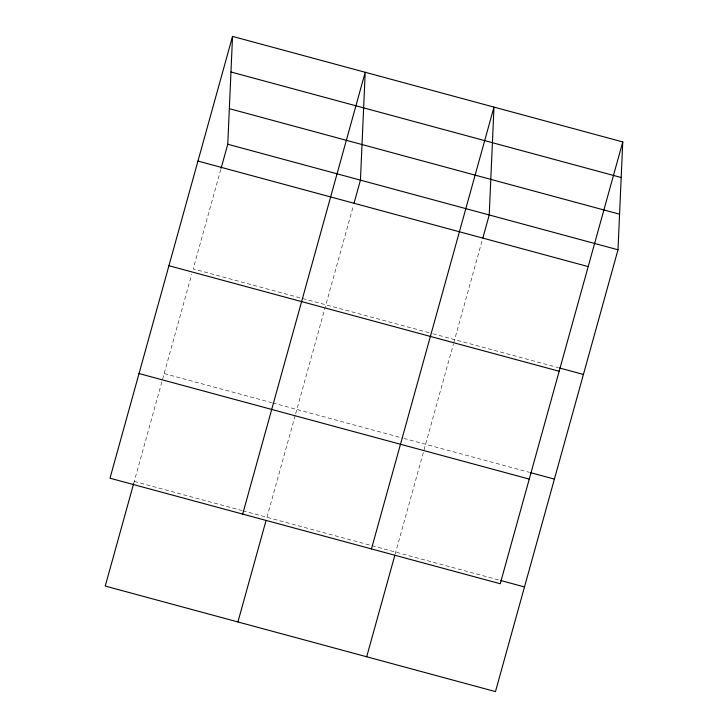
<?xml version="1.0" encoding="UTF-8"?>
<svg xmlns="http://www.w3.org/2000/svg" width="728" height="728" viewBox="0 0 728 728"><rect width="100%" height="100%" fill="white"/><g stroke="black" fill="none" stroke-linecap="round" stroke-linejoin="round"><path stroke-width="0.55" stroke-dasharray="3.64 2.73" d="M133.661 483.592L191.682 274.374M220.793 169.406L193.193 268.923L431.731 333.433M266.949 517.29L295.341 414.905M295.641 413.813L353.471 205.287M395.113 554.299L453.435 343.989M453.744 342.897L482.546 239.021M432.823 333.724L558.321 367.667M164.173 373.582L271.626 402.639M272.727 402.939L402.702 438.092M403.794 438.383L529.302 472.326M134.271 481.408L241.723 510.474M242.824 510.765L499.399 580.152"/><path stroke-width="1.09" d="M221.094 168.314L227.764 144.253L232.532 36.4L622.759 141.933L617.999 249.786L495.468 691.6L105.242 586.067L133.661 483.592M232.532 36.4L110.001 478.214L500.236 583.747L622.759 141.933M242.679 514.095L365.21 72.281L360.442 180.135L354.072 203.103M237.919 621.949L266.039 520.556M371.453 548.921L493.984 107.107L489.225 214.96L482.855 237.929M366.694 656.774L394.813 555.382M230.958 71.99L621.184 177.523M229.338 108.663L619.564 214.196M227.764 144.253L617.999 249.786M197.952 161.061L588.188 266.594M559.413 367.959L583.428 374.456M168.932 265.72L559.159 371.253M530.394 472.618L554.399 479.115M139.03 373.555L529.256 479.088M500.491 580.453L524.497 586.941"/></g></svg>
